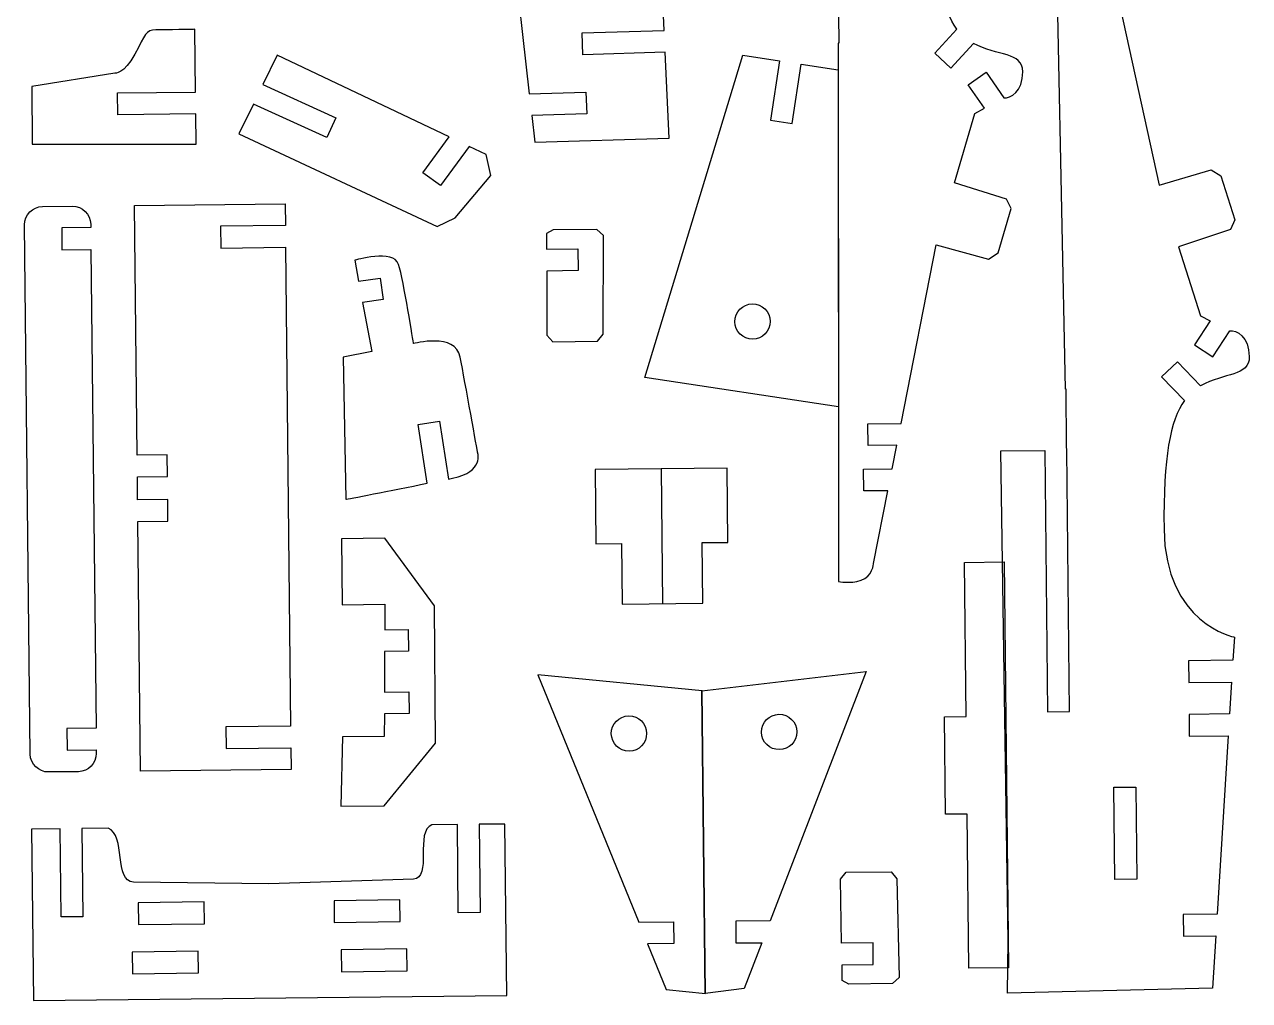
# Model space of a CAD drawing. Extents: x -8.2 to 5.6, y 4.6 to 13.1.
# Drawn here: x -8.24 to -1.6, y 4.63 to 9.92 of the extents above; entities that cross this region are included whole.
import ezdxf

# ---------------------------------------------------------------- set-up
doc = ezdxf.new("R2010")
doc.units = 0
doc.header["$MEASUREMENT"] = 0
doc.layers.add('CAPA_1', color=7, linetype='CONTINUOUS')

msp = doc.modelspace()

# ---------------------------------------------------------------- linework, layer by layer
at = {"layer": 'CAPA_1', "color": 1}
for points, knots in [([(-4.2049, 12.803), (-4.2049, 12.803), (-4.214, 13.0859), (-4.214, 13.0859), (-4.214, 13.0859), (-4.214, 13.0859), (-3.1028, 13.0838), (-3.1028, 13.0838), (-3.1028, 13.0838), (-3.1028, 13.0838), (-3.079, 12.7997), (-3.079, 12.7997), (-3.079, 12.7997), (-3.079, 12.7997), (-3.2534, 12.7978), (-3.2534, 12.7978), (-3.2534, 12.7978), (-3.2534, 12.7978), (-3.2522, 12.6797), (-3.2522, 12.6797), (-3.2522, 12.6797), (-3.2522, 12.6797), (-3.0691, 12.6817), (-3.0691, 12.6817), (-3.0691, 12.6817), (-3.0691, 12.6817), (-2.9884, 11.7164), (-2.9884, 11.7164), (-2.9884, 11.7164), (-2.9884, 11.7164), (-3.1995, 11.7142), (-3.1995, 11.7142), (-3.1995, 11.7142), (-3.1995, 11.7142), (-3.1983, 11.5961), (-3.1983, 11.5961), (-3.1983, 11.5961), (-3.1983, 11.5961), (-2.9785, 11.5984), (-2.9785, 11.5984), (-2.9785, 11.5984), (-2.9785, 11.5984), (-2.964, 11.4258), (-2.964, 11.4258), (-2.964, 11.4258), (-2.964, 11.4258), (-3.1964, 11.4234), (-3.1964, 11.4234), (-3.1964, 11.4234), (-3.1964, 11.4234), (-3.1952, 11.3053), (-3.1952, 11.3053), (-3.1952, 11.3053), (-3.1952, 11.3053), (-2.9542, 11.3078), (-2.9542, 11.3078), (-2.9542, 11.3078), (-2.9542, 11.3078), (-2.9437, 11.1826), (-2.9437, 11.1826), (-2.9437, 11.1826), (-2.9437, 11.1826), (-3.3179, 11.1022), (-3.3124, 10.5884), (-3.3124, 10.5884), (-3.3082, 10.1967), (-3.2658, 9.9991), (-3.187, 9.8941), (-3.187, 9.8941), (-3.187, 9.8941), (-3.3078, 9.763), (-3.3078, 9.763), (-3.3078, 9.763), (-3.3078, 9.763), (-3.221, 9.683), (-3.221, 9.683), (-3.221, 9.683), (-3.221, 9.683), (-3.0976, 9.8168), (-3.0976, 9.8168), (-3.0976, 9.8168), (-2.9665, 9.7455), (-2.8315, 9.7725), (-2.8303, 9.6629), (-2.8303, 9.6629), (-2.8292, 9.5553), (-2.8972, 9.5153), (-2.9331, 9.5221), (-2.9331, 9.5221), (-2.9331, 9.5221), (-3.0282, 9.6599), (-3.0282, 9.6599), (-3.0282, 9.6599), (-3.0282, 9.6599), (-3.1254, 9.5928), (-3.1254, 9.5928), (-3.1254, 9.5928), (-3.1254, 9.5928), (-3.0377, 9.4657), (-3.0377, 9.4657), (-3.0377, 9.4657), (-3.0377, 9.4657), (-3.0901, 9.4361), (-3.0901, 9.4361), (-3.0901, 9.4361), (-3.0901, 9.4361), (-3.2007, 9.06), (-3.2007, 9.06), (-3.2007, 9.06), (-3.2007, 9.06), (-2.9185, 8.9727), (-2.9185, 8.9727), (-2.9185, 8.9727), (-2.9185, 8.9727), (-2.8936, 8.9208), (-2.8936, 8.9208), (-2.8936, 8.9208), (-2.8936, 8.9208), (-2.9631, 8.6805), (-2.9631, 8.6805), (-2.9631, 8.6805), (-2.9631, 8.6805), (-3.0157, 8.647), (-3.0157, 8.647), (-3.0157, 8.647), (-3.0157, 8.647), (-3.2995, 8.7238), (-3.2995, 8.7238), (-3.2995, 8.7238), (-3.2995, 8.7238), (-3.4897, 7.7555), (-3.4897, 7.7555), (-3.4897, 7.7555), (-3.4897, 7.7555), (-3.6706, 7.7536), (-3.6706, 7.7536), (-3.6706, 7.7536), (-3.6706, 7.7536), (-3.6694, 7.6355), (-3.6694, 7.6355), (-3.6694, 7.6355), (-3.6694, 7.6355), (-3.5129, 7.6372), (-3.5129, 7.6372), (-3.5129, 7.6372), (-3.5129, 7.6372), (-3.5381, 7.5094), (-3.5381, 7.5094), (-3.5381, 7.5094), (-3.5381, 7.5094), (-3.6932, 7.5077), (-3.6932, 7.5077), (-3.6932, 7.5077), (-3.6932, 7.5077), (-3.692, 7.3896), (-3.692, 7.3896), (-3.692, 7.3896), (-3.692, 7.3896), (-3.5613, 7.391), (-3.5613, 7.391), (-3.5613, 7.391), (-3.5613, 7.391), (-3.6388, 6.9961), (-3.6388, 6.9961), (-3.6388, 6.9961), (-3.6388, 6.9961), (-3.645, 6.9249), (-3.7073, 6.9051), (-3.7073, 6.9051), (-3.7696, 6.8854), (-3.8288, 6.8986), (-3.8288, 6.8986), (-3.8288, 6.8986), (-3.8288, 6.8986), (-3.8309, 9.8183), (-3.8309, 9.8183), (-3.8309, 9.8183), (-3.8309, 9.8183), (-3.8279, 9.8184), (-3.8279, 9.8184), (-3.8279, 9.8184), (-3.8279, 9.8184), (-3.8312, 10.1297), (-3.8312, 10.1297), (-3.8312, 10.1297), (-3.8312, 10.1297), (-3.8312, 10.1496), (-3.8312, 10.1496), (-3.8312, 10.1496), (-3.8312, 10.1496), (-3.8314, 10.1496), (-3.8314, 10.1496), (-3.8314, 10.1496), (-3.8314, 10.1496), (-3.8464, 11.5671), (-3.8464, 11.5671), (-3.8464, 11.5671), (-3.8464, 11.5671), (-3.9645, 11.5658), (-3.9645, 11.5658), (-3.9645, 11.5658), (-3.9645, 11.5658), (-3.9495, 10.1484), (-3.9495, 10.1484), (-3.9495, 10.1484), (-3.9495, 10.1484), (-4.1888, 10.1458), (-4.1888, 10.1458), (-4.1888, 10.1458), (-4.1888, 10.1458), (-4.2049, 12.803), (-4.2049, 12.803)], [0, 0, 0, 0, 0.018868, 0.018868, 0.018868, 0.018868, 0.037736, 0.037736, 0.037736, 0.037736, 0.056604, 0.056604, 0.056604, 0.056604, 0.075472, 0.075472, 0.075472, 0.075472, 0.09434, 0.09434, 0.09434, 0.09434, 0.113208, 0.113208, 0.113208, 0.113208, 0.132075, 0.132075, 0.132075, 0.132075, 0.150943, 0.150943, 0.150943, 0.150943, 0.169811, 0.169811, 0.169811, 0.169811, 0.188679, 0.188679, 0.188679, 0.188679, 0.207547, 0.207547, 0.207547, 0.207547, 0.226415, 0.226415, 0.226415, 0.226415, 0.245283, 0.245283, 0.245283, 0.245283, 0.264151, 0.264151, 0.264151, 0.264151, 0.283019, 0.283019, 0.283019, 0.283019, 0.301887, 0.301887, 0.301887, 0.301887, 0.320755, 0.320755, 0.320755, 0.320755, 0.339623, 0.339623, 0.339623, 0.339623, 0.358491, 0.358491, 0.358491, 0.358491, 0.377358, 0.377358, 0.377358, 0.377358, 0.396226, 0.396226, 0.396226, 0.396226, 0.415094, 0.415094, 0.415094, 0.415094, 0.433962, 0.433962, 0.433962, 0.433962, 0.45283, 0.45283, 0.45283, 0.45283, 0.471698, 0.471698, 0.471698, 0.471698, 0.490566, 0.490566, 0.490566, 0.490566, 0.509434, 0.509434, 0.509434, 0.509434, 0.528302, 0.528302, 0.528302, 0.528302, 0.54717, 0.54717, 0.54717, 0.54717, 0.566038, 0.566038, 0.566038, 0.566038, 0.584906, 0.584906, 0.584906, 0.584906, 0.603774, 0.603774, 0.603774, 0.603774, 0.622642, 0.622642, 0.622642, 0.622642, 0.641509, 0.641509, 0.641509, 0.641509, 0.660377, 0.660377, 0.660377, 0.660377, 0.679245, 0.679245, 0.679245, 0.679245, 0.698113, 0.698113, 0.698113, 0.698113, 0.716981, 0.716981, 0.716981, 0.716981, 0.735849, 0.735849, 0.735849, 0.735849, 0.754717, 0.754717, 0.754717, 0.754717, 0.773585, 0.773585, 0.773585, 0.773585, 0.792453, 0.792453, 0.792453, 0.792453, 0.811321, 0.811321, 0.811321, 0.811321, 0.830189, 0.830189, 0.830189, 0.830189, 0.849057, 0.849057, 0.849057, 0.849057, 0.867925, 0.867925, 0.867925, 0.867925, 0.886792, 0.886792, 0.886792, 0.886792, 0.90566, 0.90566, 0.90566, 0.90566, 0.924528, 0.924528, 0.924528, 0.924528, 0.943396, 0.943396, 0.943396, 0.943396, 0.962264, 0.962264, 0.962264, 0.962264, 0.981132, 0.981132, 0.981132, 0.981132, 1, 1, 1, 1]), ([(-5.6911, 11.1864), (-5.6911, 11.1864), (-4.8352, 11.2226), (-4.8352, 11.2226), (-4.8352, 11.2226), (-4.8352, 11.2226), (-4.8289, 11.0848), (-4.8289, 11.0848), (-4.8289, 11.0848), (-4.8289, 11.0848), (-5.2656, 11.0709), (-5.2656, 11.0709), (-5.2656, 11.0709), (-5.2656, 11.0709), (-5.2619, 10.9529), (-5.2619, 10.9529), (-5.2619, 10.9529), (-5.2619, 10.9529), (-4.8236, 10.9668), (-4.8236, 10.9668), (-4.8236, 10.9668), (-4.8236, 10.9668), (-4.7746, 9.8874), (-4.7746, 9.8874), (-4.7746, 9.8874), (-4.7746, 9.8874), (-5.2193, 9.8733), (-5.2193, 9.8733), (-5.2193, 9.8733), (-5.2193, 9.8733), (-5.2155, 9.7552), (-5.2155, 9.7552), (-5.2155, 9.7552), (-5.2155, 9.7552), (-4.7693, 9.7694), (-4.7693, 9.7694), (-4.7693, 9.7694), (-4.7693, 9.7694), (-4.7481, 9.3026), (-4.7481, 9.3026), (-4.7481, 9.3026), (-4.7481, 9.3026), (-5.4771, 9.2802), (-5.4771, 9.2802), (-5.4771, 9.2802), (-5.4771, 9.2802), (-5.4934, 9.425), (-5.4934, 9.425), (-5.4934, 9.425), (-5.4934, 9.425), (-5.1953, 9.4345), (-5.1953, 9.4345), (-5.1953, 9.4345), (-5.1953, 9.4345), (-5.1991, 9.5525), (-5.1991, 9.5525), (-5.1991, 9.5525), (-5.1991, 9.5525), (-5.5066, 9.5428), (-5.5066, 9.5428), (-5.5066, 9.5428), (-5.5066, 9.5428), (-5.6911, 11.1864), (-5.6911, 11.1864)], [0, 0, 0, 0, 0.0625, 0.0625, 0.0625, 0.0625, 0.125, 0.125, 0.125, 0.125, 0.1875, 0.1875, 0.1875, 0.1875, 0.25, 0.25, 0.25, 0.25, 0.3125, 0.3125, 0.3125, 0.3125, 0.375, 0.375, 0.375, 0.375, 0.4375, 0.4375, 0.4375, 0.4375, 0.5, 0.5, 0.5, 0.5, 0.5625, 0.5625, 0.5625, 0.5625, 0.625, 0.625, 0.625, 0.625, 0.6875, 0.6875, 0.6875, 0.6875, 0.75, 0.75, 0.75, 0.75, 0.8125, 0.8125, 0.8125, 0.8125, 0.875, 0.875, 0.875, 0.875, 0.9375, 0.9375, 0.9375, 0.9375, 1, 1, 1, 1]), ([(-2.9091, 4.9501), (-2.9091, 4.9501), (-2.9121, 4.667), (-2.9121, 4.667), (-2.9121, 4.667), (-2.9121, 4.667), (-1.8012, 4.6927), (-1.8012, 4.6927), (-1.8012, 4.6927), (-1.8012, 4.6927), (-1.7835, 4.9773), (-1.7835, 4.9773), (-1.7835, 4.9773), (-1.7835, 4.9773), (-1.9579, 4.9754), (-1.9579, 4.9754), (-1.9579, 4.9754), (-1.9579, 4.9754), (-1.9592, 5.0935), (-1.9592, 5.0935), (-1.9592, 5.0935), (-1.9592, 5.0935), (-1.7761, 5.0954), (-1.7761, 5.0954), (-1.7761, 5.0954), (-1.7761, 5.0954), (-1.7159, 6.0622), (-1.7159, 6.0622), (-1.7159, 6.0622), (-1.7159, 6.0622), (-1.927, 6.0599), (-1.927, 6.0599), (-1.927, 6.0599), (-1.927, 6.0599), (-1.9283, 6.178), (-1.9283, 6.178), (-1.9283, 6.178), (-1.9283, 6.178), (-1.7085, 6.1804), (-1.7085, 6.1804), (-1.7085, 6.1804), (-1.7085, 6.1804), (-1.6977, 6.3533), (-1.6977, 6.3533), (-1.6977, 6.3533), (-1.6977, 6.3533), (-1.9301, 6.3508), (-1.9301, 6.3508), (-1.9301, 6.3508), (-1.9301, 6.3508), (-1.9314, 6.4689), (-1.9314, 6.4689), (-1.9314, 6.4689), (-1.9314, 6.4689), (-1.6903, 6.4714), (-1.6903, 6.4714), (-1.6903, 6.4714), (-1.6903, 6.4714), (-1.6825, 6.5969), (-1.6825, 6.5969), (-1.6825, 6.5969), (-1.6825, 6.5969), (-2.0583, 6.6693), (-2.0638, 7.1831), (-2.0638, 7.1831), (-2.0679, 7.5748), (-2.0297, 7.7733), (-1.9532, 7.8799), (-1.9532, 7.8799), (-1.9532, 7.8799), (-2.0767, 8.0084), (-2.0767, 8.0084), (-2.0767, 8.0084), (-2.0767, 8.0084), (-1.9916, 8.0903), (-1.9916, 8.0903), (-1.9916, 8.0903), (-1.9916, 8.0903), (-1.8654, 7.959), (-1.8654, 7.959), (-1.8654, 7.959), (-1.7358, 8.0332), (-1.6003, 8.009), (-1.6015, 8.1186), (-1.6015, 8.1186), (-1.6026, 8.2263), (-1.6714, 8.2647), (-1.7072, 8.2573), (-1.7072, 8.2573), (-1.7072, 8.2573), (-1.7994, 8.1175), (-1.7994, 8.1175), (-1.7994, 8.1175), (-1.7994, 8.1175), (-1.898, 8.1825), (-1.898, 8.1825), (-1.898, 8.1825), (-1.898, 8.1825), (-1.813, 8.3114), (-1.813, 8.3114), (-1.813, 8.3114), (-1.813, 8.3114), (-1.866, 8.3398), (-1.866, 8.3398), (-1.866, 8.3398), (-1.866, 8.3398), (-1.9845, 8.7136), (-1.9845, 8.7136), (-1.9845, 8.7136), (-1.9845, 8.7136), (-1.7042, 8.8068), (-1.7042, 8.8068), (-1.7042, 8.8068), (-1.7042, 8.8068), (-1.6805, 8.8592), (-1.6805, 8.8592), (-1.6805, 8.8592), (-1.6805, 8.8592), (-1.7551, 9.098), (-1.7551, 9.098), (-1.7551, 9.098), (-1.7551, 9.098), (-1.8084, 9.1304), (-1.8084, 9.1304), (-1.8084, 9.1304), (-1.8084, 9.1304), (-2.0905, 9.0475), (-2.0905, 9.0475), (-2.0905, 9.0475), (-2.0905, 9.0475), (-2.3012, 10.0116), (-2.3012, 10.0116), (-2.3012, 10.0116), (-2.3012, 10.0116), (-2.4821, 10.0096), (-2.4821, 10.0096), (-2.4821, 10.0096), (-2.4821, 10.0096), (-2.4834, 10.1277), (-2.4834, 10.1277), (-2.4834, 10.1277), (-2.4834, 10.1277), (-2.3269, 10.1294), (-2.3269, 10.1294), (-2.3269, 10.1294), (-2.3269, 10.1294), (-2.3547, 10.2567), (-2.3547, 10.2567), (-2.3547, 10.2567), (-2.3547, 10.2567), (-2.5099, 10.255), (-2.5099, 10.255), (-2.5099, 10.255), (-2.5099, 10.255), (-2.5111, 10.3731), (-2.5111, 10.3731), (-2.5111, 10.3731), (-2.5111, 10.3731), (-2.3805, 10.3745), (-2.3805, 10.3745), (-2.3805, 10.3745), (-2.3805, 10.3745), (-2.4664, 10.7676), (-2.4664, 10.7676), (-2.4664, 10.7676), (-2.4664, 10.7676), (-2.4741, 10.8387), (-2.5368, 10.8572), (-2.5368, 10.8572), (-2.5995, 10.8756), (-2.6584, 10.8611), (-2.6584, 10.8611), (-2.6584, 10.8611), (-2.6584, 10.8611), (-2.5985, 7.942), (-2.5985, 7.942), (-2.5985, 7.942), (-2.5985, 7.942), (-2.5955, 7.942), (-2.5955, 7.942), (-2.5955, 7.942), (-2.5955, 7.942), (-2.5922, 7.6307), (-2.5922, 7.6307), (-2.5922, 7.6307), (-2.5922, 7.6307), (-2.5918, 7.6107), (-2.5918, 7.6107), (-2.5918, 7.6107), (-2.5918, 7.6107), (-2.5919, 7.6107), (-2.5919, 7.6107), (-2.5919, 7.6107), (-2.5919, 7.6107), (-2.5769, 6.1933), (-2.5769, 6.1933), (-2.5769, 6.1933), (-2.5769, 6.1933), (-2.695, 6.1921), (-2.695, 6.1921), (-2.695, 6.1921), (-2.695, 6.1921), (-2.7101, 7.6095), (-2.7101, 7.6095), (-2.7101, 7.6095), (-2.7101, 7.6095), (-2.9494, 7.607), (-2.9494, 7.607), (-2.9494, 7.607), (-2.9494, 7.607), (-2.9091, 4.9501), (-2.9091, 4.9501)], [0, 0, 0, 0, 0.018868, 0.018868, 0.018868, 0.018868, 0.037736, 0.037736, 0.037736, 0.037736, 0.056604, 0.056604, 0.056604, 0.056604, 0.075472, 0.075472, 0.075472, 0.075472, 0.09434, 0.09434, 0.09434, 0.09434, 0.113208, 0.113208, 0.113208, 0.113208, 0.132075, 0.132075, 0.132075, 0.132075, 0.150943, 0.150943, 0.150943, 0.150943, 0.169811, 0.169811, 0.169811, 0.169811, 0.188679, 0.188679, 0.188679, 0.188679, 0.207547, 0.207547, 0.207547, 0.207547, 0.226415, 0.226415, 0.226415, 0.226415, 0.245283, 0.245283, 0.245283, 0.245283, 0.264151, 0.264151, 0.264151, 0.264151, 0.283019, 0.283019, 0.283019, 0.283019, 0.301887, 0.301887, 0.301887, 0.301887, 0.320755, 0.320755, 0.320755, 0.320755, 0.339623, 0.339623, 0.339623, 0.339623, 0.358491, 0.358491, 0.358491, 0.358491, 0.377358, 0.377358, 0.377358, 0.377358, 0.396226, 0.396226, 0.396226, 0.396226, 0.415094, 0.415094, 0.415094, 0.415094, 0.433962, 0.433962, 0.433962, 0.433962, 0.45283, 0.45283, 0.45283, 0.45283, 0.471698, 0.471698, 0.471698, 0.471698, 0.490566, 0.490566, 0.490566, 0.490566, 0.509434, 0.509434, 0.509434, 0.509434, 0.528302, 0.528302, 0.528302, 0.528302, 0.54717, 0.54717, 0.54717, 0.54717, 0.566038, 0.566038, 0.566038, 0.566038, 0.584906, 0.584906, 0.584906, 0.584906, 0.603774, 0.603774, 0.603774, 0.603774, 0.622642, 0.622642, 0.622642, 0.622642, 0.641509, 0.641509, 0.641509, 0.641509, 0.660377, 0.660377, 0.660377, 0.660377, 0.679245, 0.679245, 0.679245, 0.679245, 0.698113, 0.698113, 0.698113, 0.698113, 0.716981, 0.716981, 0.716981, 0.716981, 0.735849, 0.735849, 0.735849, 0.735849, 0.754717, 0.754717, 0.754717, 0.754717, 0.773585, 0.773585, 0.773585, 0.773585, 0.792453, 0.792453, 0.792453, 0.792453, 0.811321, 0.811321, 0.811321, 0.811321, 0.830189, 0.830189, 0.830189, 0.830189, 0.849057, 0.849057, 0.849057, 0.849057, 0.867925, 0.867925, 0.867925, 0.867925, 0.886792, 0.886792, 0.886792, 0.886792, 0.90566, 0.90566, 0.90566, 0.90566, 0.924528, 0.924528, 0.924528, 0.924528, 0.943396, 0.943396, 0.943396, 0.943396, 0.962264, 0.962264, 0.962264, 0.962264, 0.981132, 0.981132, 0.981132, 0.981132, 1, 1, 1, 1]), ([(-7.3201, 9.893), (-7.3201, 9.893), (-7.3165, 9.5523), (-7.3165, 9.5523), (-7.3165, 9.5523), (-7.3165, 9.5523), (-7.7399, 9.5478), (-7.7399, 9.5478), (-7.7399, 9.5478), (-7.7399, 9.5478), (-7.7387, 9.4297), (-7.7387, 9.4297), (-7.7387, 9.4297), (-7.7387, 9.4297), (-7.3153, 9.4342), (-7.3153, 9.4342), (-7.3153, 9.4342), (-7.3153, 9.4342), (-7.3135, 9.2701), (-7.3135, 9.2701), (-7.3135, 9.2701), (-7.3135, 9.2701), (-8.2032, 9.2711), (-8.2032, 9.2711), (-8.2032, 9.2711), (-8.2032, 9.2711), (-8.2044, 9.5836), (-8.2044, 9.5836), (-8.2044, 9.5836), (-8.2044, 9.5836), (-7.7551, 9.655), (-7.7551, 9.655), (-7.7551, 9.655), (-7.7551, 9.655), (-7.703, 9.6493), (-7.6458, 9.7583), (-7.6458, 9.7583), (-7.5886, 9.8672), (-7.5857, 9.8891), (-7.5326, 9.8897), (-7.5326, 9.8897), (-7.4795, 9.8903), (-7.3201, 9.893), (-7.3201, 9.893)], [0, 0, 0, 0, 0.090909, 0.090909, 0.090909, 0.090909, 0.181818, 0.181818, 0.181818, 0.181818, 0.272727, 0.272727, 0.272727, 0.272727, 0.363636, 0.363636, 0.363636, 0.363636, 0.454545, 0.454545, 0.454545, 0.454545, 0.545455, 0.545455, 0.545455, 0.545455, 0.636364, 0.636364, 0.636364, 0.636364, 0.727273, 0.727273, 0.727273, 0.727273, 0.818182, 0.818182, 0.818182, 0.818182, 0.909091, 0.909091, 0.909091, 0.909091, 1, 1, 1, 1]), ([(-7.0817, 9.3257), (-7.0817, 9.3257), (-7.0029, 9.4876), (-7.0029, 9.4876), (-7.0029, 9.4876), (-7.0029, 9.4876), (-6.6044, 9.3058), (-6.6044, 9.3058), (-6.6044, 9.3058), (-6.6044, 9.3058), (-6.5554, 9.4133), (-6.5554, 9.4133), (-6.5554, 9.4133), (-6.5554, 9.4133), (-6.9512, 9.5939), (-6.9512, 9.5939), (-6.9512, 9.5939), (-6.9512, 9.5939), (-6.8737, 9.753), (-6.8737, 9.753), (-6.8737, 9.753), (-6.8737, 9.753), (-5.9406, 9.3098), (-5.9406, 9.3098), (-5.9406, 9.3098), (-5.9406, 9.3098), (-6.0836, 9.1155), (-6.0836, 9.1155), (-6.0836, 9.1155), (-6.0836, 9.1155), (-5.9884, 9.0455), (-5.9884, 9.0455), (-5.9884, 9.0455), (-5.9884, 9.0455), (-5.832, 9.2582), (-5.832, 9.2582), (-5.832, 9.2582), (-5.832, 9.2582), (-5.7409, 9.215), (-5.7409, 9.215), (-5.7409, 9.215), (-5.7409, 9.215), (-5.7147, 9.1007), (-5.7147, 9.1007), (-5.7147, 9.1007), (-5.7147, 9.1007), (-5.9081, 8.8715), (-5.9081, 8.8715), (-5.9081, 8.8715), (-5.9081, 8.8715), (-6.0055, 8.8246), (-6.0055, 8.8246), (-6.0055, 8.8246), (-6.0055, 8.8246), (-7.0817, 9.3257), (-7.0817, 9.3257)], [0, 0, 0, 0, 0.071429, 0.071429, 0.071429, 0.071429, 0.142857, 0.142857, 0.142857, 0.142857, 0.214286, 0.214286, 0.214286, 0.214286, 0.285714, 0.285714, 0.285714, 0.285714, 0.357143, 0.357143, 0.357143, 0.357143, 0.428571, 0.428571, 0.428571, 0.428571, 0.5, 0.5, 0.5, 0.5, 0.571429, 0.571429, 0.571429, 0.571429, 0.642857, 0.642857, 0.642857, 0.642857, 0.714286, 0.714286, 0.714286, 0.714286, 0.785714, 0.785714, 0.785714, 0.785714, 0.857143, 0.857143, 0.857143, 0.857143, 0.928571, 0.928571, 0.928571, 0.928571, 1, 1, 1, 1]), ([(-3.8308, 9.6737), (-3.8308, 9.6737), (-4.0325, 9.7049), (-4.0325, 9.7049), (-4.0325, 9.7049), (-4.0325, 9.7049), (-4.0808, 9.3825), (-4.0808, 9.3825), (-4.0808, 9.3825), (-4.0808, 9.3825), (-4.1976, 9.4), (-4.1976, 9.4), (-4.1976, 9.4), (-4.1976, 9.4), (-4.1492, 9.723), (-4.1492, 9.723), (-4.1492, 9.723), (-4.1492, 9.723), (-4.3475, 9.7537), (-4.3475, 9.7537), (-4.3475, 9.7537), (-4.3475, 9.7537), (-4.8801, 8.0052), (-4.8801, 8.0052), (-4.8801, 8.0052), (-4.8801, 8.0052), (-3.8295, 7.8455), (-3.8295, 7.8455), (-3.8295, 7.8455), (-3.8295, 7.8455), (-3.8308, 9.6737), (-3.8308, 9.6737)], [0, 0, 0, 0, 0.125, 0.125, 0.125, 0.125, 0.25, 0.25, 0.25, 0.25, 0.375, 0.375, 0.375, 0.375, 0.5, 0.5, 0.5, 0.5, 0.625, 0.625, 0.625, 0.625, 0.75, 0.75, 0.75, 0.75, 0.875, 0.875, 0.875, 0.875, 1, 1, 1, 1]), ([(-7.985, 8.9338), (-7.985, 8.9338), (-8.1464, 8.9321), (-8.1464, 8.9321), (-8.1464, 8.9321), (-8.2006, 8.9315), (-8.2444, 8.8868), (-8.2438, 8.8326), (-8.2438, 8.8326), (-8.2438, 8.8326), (-8.2134, 5.963), (-8.2134, 5.963), (-8.2134, 5.963), (-8.2128, 5.9088), (-8.168, 5.865), (-8.1139, 5.8656), (-8.1139, 5.8656), (-8.1139, 5.8656), (-7.9524, 5.8673), (-7.9524, 5.8673), (-7.9524, 5.8673), (-7.8983, 5.8679), (-7.8545, 5.9126), (-7.855, 5.9668), (-7.855, 5.9668), (-7.855, 5.9668), (-7.8552, 5.9855), (-7.8552, 5.9855), (-7.8552, 5.9855), (-7.8552, 5.9855), (-8.0127, 5.9838), (-8.0127, 5.9838), (-8.0127, 5.9838), (-8.0127, 5.9838), (-8.0139, 6.1019), (-8.0139, 6.1019), (-8.0139, 6.1019), (-8.0139, 6.1019), (-7.8565, 6.1036), (-7.8565, 6.1036), (-7.8565, 6.1036), (-7.8565, 6.1036), (-7.884, 8.6996), (-7.884, 8.6996), (-7.884, 8.6996), (-7.884, 8.6996), (-8.0415, 8.6979), (-8.0415, 8.6979), (-8.0415, 8.6979), (-8.0415, 8.6979), (-8.0428, 8.816), (-8.0428, 8.816), (-8.0428, 8.816), (-8.0428, 8.816), (-7.8853, 8.8177), (-7.8853, 8.8177), (-7.8853, 8.8177), (-7.8853, 8.8177), (-7.8855, 8.8364), (-7.8855, 8.8364), (-7.8855, 8.8364), (-7.8861, 8.8906), (-7.9308, 8.9344), (-7.985, 8.9338)], [0, 0, 0, 0, 0.0625, 0.0625, 0.0625, 0.0625, 0.125, 0.125, 0.125, 0.125, 0.1875, 0.1875, 0.1875, 0.1875, 0.25, 0.25, 0.25, 0.25, 0.3125, 0.3125, 0.3125, 0.3125, 0.375, 0.375, 0.375, 0.375, 0.4375, 0.4375, 0.4375, 0.4375, 0.5, 0.5, 0.5, 0.5, 0.5625, 0.5625, 0.5625, 0.5625, 0.625, 0.625, 0.625, 0.625, 0.6875, 0.6875, 0.6875, 0.6875, 0.75, 0.75, 0.75, 0.75, 0.8125, 0.8125, 0.8125, 0.8125, 0.875, 0.875, 0.875, 0.875, 0.9375, 0.9375, 0.9375, 0.9375, 1, 1, 1, 1]), ([(-6.8309, 8.946), (-6.8309, 8.946), (-7.6475, 8.9374), (-7.6475, 8.9374), (-7.6475, 8.9374), (-7.6475, 8.9374), (-7.6331, 7.584), (-7.6331, 7.584), (-7.6331, 7.584), (-7.6331, 7.584), (-7.4701, 7.5857), (-7.4701, 7.5857), (-7.4701, 7.5857), (-7.4701, 7.5857), (-7.4689, 7.4676), (-7.4689, 7.4676), (-7.4689, 7.4676), (-7.4689, 7.4676), (-7.6319, 7.4659), (-7.6319, 7.4659), (-7.6319, 7.4659), (-7.6319, 7.4659), (-7.6306, 7.3424), (-7.6306, 7.3424), (-7.6306, 7.3424), (-7.6306, 7.3424), (-7.4676, 7.3441), (-7.4676, 7.3441), (-7.4676, 7.3441), (-7.4676, 7.3441), (-7.4663, 7.226), (-7.4663, 7.226), (-7.4663, 7.226), (-7.4663, 7.226), (-7.6293, 7.2243), (-7.6293, 7.2243), (-7.6293, 7.2243), (-7.6293, 7.2243), (-7.6149, 5.8709), (-7.6149, 5.8709), (-7.6149, 5.8709), (-7.6149, 5.8709), (-6.7983, 5.8796), (-6.7983, 5.8796), (-6.7983, 5.8796), (-6.7983, 5.8796), (-6.7996, 5.9967), (-6.7996, 5.9967), (-6.7996, 5.9967), (-6.7996, 5.9967), (-7.1506, 5.993), (-7.1506, 5.993), (-7.1506, 5.993), (-7.1506, 5.993), (-7.1518, 6.1111), (-7.1518, 6.1111), (-7.1518, 6.1111), (-7.1518, 6.1111), (-6.8008, 6.1148), (-6.8008, 6.1148), (-6.8008, 6.1148), (-6.8008, 6.1148), (-6.8284, 8.7108), (-6.8284, 8.7108), (-6.8284, 8.7108), (-6.8284, 8.7108), (-7.1794, 8.7071), (-7.1794, 8.7071), (-7.1794, 8.7071), (-7.1794, 8.7071), (-7.1807, 8.8252), (-7.1807, 8.8252), (-7.1807, 8.8252), (-7.1807, 8.8252), (-6.8296, 8.8289), (-6.8296, 8.8289), (-6.8296, 8.8289), (-6.8296, 8.8289), (-6.8309, 8.946), (-6.8309, 8.946)], [0, 0, 0, 0, 0.05, 0.05, 0.05, 0.05, 0.1, 0.1, 0.1, 0.1, 0.15, 0.15, 0.15, 0.15, 0.2, 0.2, 0.2, 0.2, 0.25, 0.25, 0.25, 0.25, 0.3, 0.3, 0.3, 0.3, 0.35, 0.35, 0.35, 0.35, 0.4, 0.4, 0.4, 0.4, 0.45, 0.45, 0.45, 0.45, 0.5, 0.5, 0.5, 0.5, 0.55, 0.55, 0.55, 0.55, 0.6, 0.6, 0.6, 0.6, 0.65, 0.65, 0.65, 0.65, 0.7, 0.7, 0.7, 0.7, 0.75, 0.75, 0.75, 0.75, 0.8, 0.8, 0.8, 0.8, 0.85, 0.85, 0.85, 0.85, 0.9, 0.9, 0.9, 0.9, 0.95, 0.95, 0.95, 0.95, 1, 1, 1, 1]), ([(-5.4112, 8.235), (-5.4112, 8.235), (-5.4122, 8.5823), (-5.4122, 8.5823), (-5.4122, 8.5823), (-5.4122, 8.5823), (-5.242, 8.5845), (-5.242, 8.5845), (-5.242, 8.5845), (-5.242, 8.5845), (-5.2435, 8.7026), (-5.2435, 8.7026), (-5.2435, 8.7026), (-5.2435, 8.7026), (-5.4126, 8.7004), (-5.4126, 8.7004), (-5.4126, 8.7004), (-5.4126, 8.7004), (-5.4129, 8.7851), (-5.4129, 8.7851), (-5.4129, 8.7851), (-5.4129, 8.7851), (-5.3777, 8.8063), (-5.3777, 8.8063), (-5.3777, 8.8063), (-5.3777, 8.8063), (-5.1402, 8.8067), (-5.1402, 8.8067), (-5.1402, 8.8067), (-5.1402, 8.8067), (-5.1044, 8.7758), (-5.1044, 8.7758), (-5.1044, 8.7758), (-5.1044, 8.7758), (-5.105, 8.2404), (-5.105, 8.2404), (-5.105, 8.2404), (-5.105, 8.2404), (-5.1358, 8.2025), (-5.1358, 8.2025), (-5.1358, 8.2025), (-5.1358, 8.2025), (-5.3795, 8.1979), (-5.3795, 8.1979), (-5.3795, 8.1979), (-5.3795, 8.1979), (-5.4112, 8.235), (-5.4112, 8.235)], [0, 0, 0, 0, 0.083333, 0.083333, 0.083333, 0.083333, 0.166667, 0.166667, 0.166667, 0.166667, 0.25, 0.25, 0.25, 0.25, 0.333333, 0.333333, 0.333333, 0.333333, 0.416667, 0.416667, 0.416667, 0.416667, 0.5, 0.5, 0.5, 0.5, 0.583333, 0.583333, 0.583333, 0.583333, 0.666667, 0.666667, 0.666667, 0.666667, 0.75, 0.75, 0.75, 0.75, 0.833333, 0.833333, 0.833333, 0.833333, 0.916667, 0.916667, 0.916667, 0.916667, 1, 1, 1, 1]), ([(-6.3613, 8.1458), (-6.3613, 8.1458), (-6.4105, 8.4112), (-6.4105, 8.4112), (-6.4105, 8.4112), (-6.4105, 8.4112), (-6.2988, 8.4275), (-6.2988, 8.4275), (-6.2988, 8.4275), (-6.2988, 8.4275), (-6.3158, 8.5444), (-6.3158, 8.5444), (-6.3158, 8.5444), (-6.3158, 8.5444), (-6.4321, 8.5274), (-6.4321, 8.5274), (-6.4321, 8.5274), (-6.4321, 8.5274), (-6.4531, 8.6407), (-6.4531, 8.6407), (-6.4531, 8.6407), (-6.4531, 8.6407), (-6.2422, 8.7044), (-6.2153, 8.6182), (-6.2153, 8.6182), (-6.1883, 8.532), (-6.1347, 8.1888), (-6.1347, 8.1888), (-6.1347, 8.1888), (-6.1347, 8.1888), (-5.9062, 8.2506), (-5.8808, 8.1155), (-5.8808, 8.1155), (-5.8554, 7.9803), (-5.7867, 7.5977), (-5.7867, 7.5977), (-5.7867, 7.5977), (-5.7867, 7.5977), (-5.7502, 7.4939), (-5.9228, 7.4587), (-5.9228, 7.4587), (-5.9228, 7.4587), (-5.9448, 7.4543), (-5.9448, 7.4543), (-5.9448, 7.4543), (-5.9448, 7.4543), (-5.9927, 7.7685), (-5.9927, 7.7685), (-5.9927, 7.7685), (-5.9927, 7.7685), (-6.1095, 7.7506), (-6.1095, 7.7506), (-6.1095, 7.7506), (-6.1095, 7.7506), (-6.0607, 7.431), (-6.0607, 7.431), (-6.0607, 7.431), (-6.2515, 7.393), (-6.5007, 7.3443), (-6.5007, 7.3443), (-6.5007, 7.3443), (-6.5007, 7.3443), (-6.5152, 8.115), (-6.5152, 8.115), (-6.5152, 8.115), (-6.5152, 8.115), (-6.3613, 8.1458), (-6.3613, 8.1458)], [0, 0, 0, 0, 0.058824, 0.058824, 0.058824, 0.058824, 0.117647, 0.117647, 0.117647, 0.117647, 0.176471, 0.176471, 0.176471, 0.176471, 0.235294, 0.235294, 0.235294, 0.235294, 0.294118, 0.294118, 0.294118, 0.294118, 0.352941, 0.352941, 0.352941, 0.352941, 0.411765, 0.411765, 0.411765, 0.411765, 0.470588, 0.470588, 0.470588, 0.470588, 0.529412, 0.529412, 0.529412, 0.529412, 0.588235, 0.588235, 0.588235, 0.588235, 0.647059, 0.647059, 0.647059, 0.647059, 0.705882, 0.705882, 0.705882, 0.705882, 0.764706, 0.764706, 0.764706, 0.764706, 0.823529, 0.823529, 0.823529, 0.823529, 0.882353, 0.882353, 0.882353, 0.882353, 0.941176, 0.941176, 0.941176, 0.941176, 1, 1, 1, 1]), ([(-4.2947, 8.2125), (-4.2418, 8.2131), (-4.1994, 8.2564), (-4.1999, 8.3093), (-4.1999, 8.3093), (-4.2005, 8.3622), (-4.2438, 8.4047), (-4.2968, 8.4041), (-4.2968, 8.4041), (-4.3497, 8.4036), (-4.3921, 8.3602), (-4.3916, 8.3073), (-4.3916, 8.3073), (-4.391, 8.2544), (-4.3476, 8.2119), (-4.2947, 8.2125)], [0, 0, 0, 0, 0.25, 0.25, 0.25, 0.25, 0.5, 0.5, 0.5, 0.5, 0.75, 0.75, 0.75, 0.75, 1, 1, 1, 1]), ([(-5.1498, 7.5055), (-5.1498, 7.5055), (-4.4331, 7.5131), (-4.4331, 7.5131), (-4.4331, 7.5131), (-4.4331, 7.5131), (-4.4289, 7.111), (-4.4289, 7.111), (-4.4289, 7.111), (-4.4289, 7.111), (-4.5685, 7.1095), (-4.5685, 7.1095), (-4.5685, 7.1095), (-4.5685, 7.1095), (-4.565, 6.7804), (-4.565, 6.7804), (-4.565, 6.7804), (-4.565, 6.7804), (-5.0024, 6.7757), (-5.0024, 6.7757), (-5.0024, 6.7757), (-5.0024, 6.7757), (-5.0059, 7.1049), (-5.0059, 7.1049), (-5.0059, 7.1049), (-5.0059, 7.1049), (-5.1455, 7.1034), (-5.1455, 7.1034), (-5.1455, 7.1034), (-5.1455, 7.1034), (-5.1498, 7.5055), (-5.1498, 7.5055)], [0, 0, 0, 0, 0.125, 0.125, 0.125, 0.125, 0.25, 0.25, 0.25, 0.25, 0.375, 0.375, 0.375, 0.375, 0.5, 0.5, 0.5, 0.5, 0.625, 0.625, 0.625, 0.625, 0.75, 0.75, 0.75, 0.75, 0.875, 0.875, 0.875, 0.875, 1, 1, 1, 1]), ([(-6.525, 7.1304), (-6.525, 7.1304), (-6.2896, 7.1329), (-6.2896, 7.1329), (-6.2896, 7.1329), (-6.2896, 7.1329), (-6.0212, 6.767), (-6.0212, 6.767), (-6.0212, 6.767), (-6.0212, 6.767), (-6.0153, 6.0212), (-6.0153, 6.0212), (-6.0153, 6.0212), (-6.0153, 6.0212), (-6.293, 5.6828), (-6.293, 5.6828), (-6.293, 5.6828), (-6.293, 5.6828), (-6.5284, 5.6803), (-6.5284, 5.6803), (-6.5284, 5.6803), (-6.5284, 5.6803), (-6.5199, 6.0554), (-6.5199, 6.0554), (-6.5199, 6.0554), (-6.5199, 6.0554), (-6.2928, 6.0578), (-6.2928, 6.0578), (-6.2928, 6.0578), (-6.2928, 6.0578), (-6.2923, 6.1812), (-6.2923, 6.1812), (-6.2923, 6.1812), (-6.2923, 6.1812), (-6.1584, 6.1829), (-6.1584, 6.1829), (-6.1584, 6.1829), (-6.1584, 6.1829), (-6.1599, 6.301), (-6.1599, 6.301), (-6.1599, 6.301), (-6.1599, 6.301), (-6.2919, 6.2993), (-6.2919, 6.2993), (-6.2919, 6.2993), (-6.2919, 6.2993), (-6.291, 6.5187), (-6.291, 6.5187), (-6.291, 6.5187), (-6.291, 6.5187), (-6.162, 6.5204), (-6.162, 6.5204), (-6.162, 6.5204), (-6.162, 6.5204), (-6.1635, 6.6385), (-6.1635, 6.6385), (-6.1635, 6.6385), (-6.1635, 6.6385), (-6.2906, 6.6368), (-6.2906, 6.6368), (-6.2906, 6.6368), (-6.2906, 6.6368), (-6.29, 6.7766), (-6.29, 6.7766), (-6.29, 6.7766), (-6.29, 6.7766), (-6.5212, 6.7721), (-6.5212, 6.7721), (-6.5212, 6.7721), (-6.5212, 6.7721), (-6.525, 7.1304), (-6.525, 7.1304)], [0, 0, 0, 0, 0.055556, 0.055556, 0.055556, 0.055556, 0.111111, 0.111111, 0.111111, 0.111111, 0.166667, 0.166667, 0.166667, 0.166667, 0.222222, 0.222222, 0.222222, 0.222222, 0.277778, 0.277778, 0.277778, 0.277778, 0.333333, 0.333333, 0.333333, 0.333333, 0.388889, 0.388889, 0.388889, 0.388889, 0.444444, 0.444444, 0.444444, 0.444444, 0.5, 0.5, 0.5, 0.5, 0.555556, 0.555556, 0.555556, 0.555556, 0.611111, 0.611111, 0.611111, 0.611111, 0.666667, 0.666667, 0.666667, 0.666667, 0.722222, 0.722222, 0.722222, 0.722222, 0.777778, 0.777778, 0.777778, 0.777778, 0.833333, 0.833333, 0.833333, 0.833333, 0.888889, 0.888889, 0.888889, 0.888889, 0.944444, 0.944444, 0.944444, 0.944444, 1, 1, 1, 1]), ([(-2.9075, 4.8044), (-2.9075, 4.8044), (-2.9309, 7.0044), (-2.9309, 7.0044), (-2.9309, 7.0044), (-2.9309, 7.0044), (-3.1462, 7.0022), (-3.1462, 7.0022), (-3.1462, 7.0022), (-3.1462, 7.0022), (-3.1373, 6.1666), (-3.1373, 6.1666), (-3.1373, 6.1666), (-3.1373, 6.1666), (-3.2554, 6.1654), (-3.2554, 6.1654), (-3.2554, 6.1654), (-3.2554, 6.1654), (-3.2498, 5.6364), (-3.2498, 5.6364), (-3.2498, 5.6364), (-3.2498, 5.6364), (-3.1317, 5.6376), (-3.1317, 5.6376), (-3.1317, 5.6376), (-3.1317, 5.6376), (-3.1228, 4.8021), (-3.1228, 4.8021), (-3.1228, 4.8021), (-3.1228, 4.8021), (-2.9075, 4.8044), (-2.9075, 4.8044)], [0, 0, 0, 0, 0.125, 0.125, 0.125, 0.125, 0.25, 0.25, 0.25, 0.25, 0.375, 0.375, 0.375, 0.375, 0.5, 0.5, 0.5, 0.5, 0.625, 0.625, 0.625, 0.625, 0.75, 0.75, 0.75, 0.75, 0.875, 0.875, 0.875, 0.875, 1, 1, 1, 1]), ([(-5.4609, 6.3917), (-5.4609, 6.3917), (-4.5683, 6.3053), (-4.5683, 6.3053), (-4.5683, 6.3053), (-4.5683, 6.3053), (-4.5508, 4.6637), (-4.5508, 4.6637), (-4.5508, 4.6637), (-4.5508, 4.6637), (-4.7636, 4.6865), (-4.7636, 4.6865), (-4.7636, 4.6865), (-4.7636, 4.6865), (-4.8646, 4.9334), (-4.8646, 4.9334), (-4.8646, 4.9334), (-4.8646, 4.9334), (-4.7233, 4.9352), (-4.7233, 4.9352), (-4.7233, 4.9352), (-4.7233, 4.9352), (-4.7248, 5.0533), (-4.7248, 5.0533), (-4.7248, 5.0533), (-4.7248, 5.0533), (-4.9126, 5.0509), (-4.9126, 5.0509), (-4.9126, 5.0509), (-4.9126, 5.0509), (-5.4609, 6.3917), (-5.4609, 6.3917)], [0, 0, 0, 0, 0.125, 0.125, 0.125, 0.125, 0.25, 0.25, 0.25, 0.25, 0.375, 0.375, 0.375, 0.375, 0.5, 0.5, 0.5, 0.5, 0.625, 0.625, 0.625, 0.625, 0.75, 0.75, 0.75, 0.75, 0.875, 0.875, 0.875, 0.875, 1, 1, 1, 1]), ([(-3.6796, 6.4106), (-3.6796, 6.4106), (-4.5702, 6.3053), (-4.5702, 6.3053), (-4.5702, 6.3053), (-4.5702, 6.3053), (-4.5527, 4.6637), (-4.5527, 4.6637), (-4.5527, 4.6637), (-4.5527, 4.6637), (-4.3405, 4.691), (-4.3405, 4.691), (-4.3405, 4.691), (-4.3405, 4.691), (-4.2448, 4.94), (-4.2448, 4.94), (-4.2448, 4.94), (-4.2448, 4.94), (-4.3861, 4.9388), (-4.3861, 4.9388), (-4.3861, 4.9388), (-4.3861, 4.9388), (-4.3871, 5.0569), (-4.3871, 5.0569), (-4.3871, 5.0569), (-4.3871, 5.0569), (-4.1993, 5.0585), (-4.1993, 5.0585), (-4.1993, 5.0585), (-4.1993, 5.0585), (-3.6796, 6.4106), (-3.6796, 6.4106)], [0, 0, 0, 0, 0.125, 0.125, 0.125, 0.125, 0.25, 0.25, 0.25, 0.25, 0.375, 0.375, 0.375, 0.375, 0.5, 0.5, 0.5, 0.5, 0.625, 0.625, 0.625, 0.625, 0.75, 0.75, 0.75, 0.75, 0.875, 0.875, 0.875, 0.875, 1, 1, 1, 1]), ([(-4.1503, 5.9868), (-4.0974, 5.9874), (-4.0549, 6.0307), (-4.0555, 6.0836), (-4.0555, 6.0836), (-4.056, 6.1366), (-4.0994, 6.179), (-4.1523, 6.1785), (-4.1523, 6.1785), (-4.2052, 6.1779), (-4.2477, 6.1345), (-4.2471, 6.0816), (-4.2471, 6.0816), (-4.2466, 6.0287), (-4.2032, 5.9862), (-4.1503, 5.9868)], [0, 0, 0, 0, 0.25, 0.25, 0.25, 0.25, 0.5, 0.5, 0.5, 0.5, 0.75, 0.75, 0.75, 0.75, 1, 1, 1, 1]), ([(-4.9648, 5.9782), (-4.9119, 5.9787), (-4.8694, 6.0221), (-4.87, 6.075), (-4.87, 6.075), (-4.8706, 6.1279), (-4.9139, 6.1704), (-4.9668, 6.1698), (-4.9668, 6.1698), (-5.0198, 6.1692), (-5.0622, 6.1259), (-5.0616, 6.073), (-5.0616, 6.073), (-5.0611, 6.0201), (-5.0177, 5.9776), (-4.9648, 5.9782)], [0, 0, 0, 0, 0.25, 0.25, 0.25, 0.25, 0.5, 0.5, 0.5, 0.5, 0.75, 0.75, 0.75, 0.75, 1, 1, 1, 1]), ([(-2.2122, 5.2845), (-2.2122, 5.2845), (-2.2175, 5.7839), (-2.2175, 5.7839), (-2.2175, 5.7839), (-2.2175, 5.7839), (-2.3356, 5.7827), (-2.3356, 5.7827), (-2.3356, 5.7827), (-2.3356, 5.7827), (-2.3303, 5.2833), (-2.3303, 5.2833), (-2.3303, 5.2833), (-2.3303, 5.2833), (-2.2122, 5.2845), (-2.2122, 5.2845)], [0, 0, 0, 0, 0.25, 0.25, 0.25, 0.25, 0.5, 0.5, 0.5, 0.5, 0.75, 0.75, 0.75, 0.75, 1, 1, 1, 1]), ([(-8.2056, 5.5562), (-8.2056, 5.5562), (-8.0509, 5.5579), (-8.0509, 5.5579), (-8.0509, 5.5579), (-8.0509, 5.5579), (-8.0458, 5.0797), (-8.0458, 5.0797), (-8.0458, 5.0797), (-8.0458, 5.0797), (-7.9277, 5.081), (-7.9277, 5.081), (-7.9277, 5.081), (-7.9277, 5.081), (-7.9327, 5.5591), (-7.9327, 5.5591), (-7.9327, 5.5591), (-7.9327, 5.5591), (-7.7911, 5.5606), (-7.7911, 5.5606), (-7.7911, 5.5606), (-7.693, 5.5266), (-7.7592, 5.2701), (-7.653, 5.2686), (-7.653, 5.2686), (-7.653, 5.2686), (-6.9187, 5.2584), (-6.9187, 5.2584), (-6.9187, 5.2584), (-6.9187, 5.2584), (-6.1354, 5.2843), (-6.1354, 5.2843), (-6.1354, 5.2843), (-6.0318, 5.2878), (-6.1295, 5.5449), (-6.0347, 5.5793), (-6.0347, 5.5793), (-6.0347, 5.5793), (-5.8965, 5.5807), (-5.8965, 5.5807), (-5.8965, 5.5807), (-5.8965, 5.5807), (-5.8914, 5.1026), (-5.8914, 5.1026), (-5.8914, 5.1026), (-5.8914, 5.1026), (-5.7733, 5.1039), (-5.7733, 5.1039), (-5.7733, 5.1039), (-5.7733, 5.1039), (-5.7784, 5.582), (-5.7784, 5.582), (-5.7784, 5.582), (-5.7784, 5.582), (-5.6385, 5.5835), (-5.6385, 5.5835), (-5.6385, 5.5835), (-5.6385, 5.5835), (-5.6286, 4.6537), (-5.6286, 4.6537), (-5.6286, 4.6537), (-5.6286, 4.6537), (-8.1957, 4.6265), (-8.1957, 4.6265), (-8.1957, 4.6265), (-8.1957, 4.6265), (-8.2056, 5.5562), (-8.2056, 5.5562)], [0, 0, 0, 0, 0.058824, 0.058824, 0.058824, 0.058824, 0.117647, 0.117647, 0.117647, 0.117647, 0.176471, 0.176471, 0.176471, 0.176471, 0.235294, 0.235294, 0.235294, 0.235294, 0.294118, 0.294118, 0.294118, 0.294118, 0.352941, 0.352941, 0.352941, 0.352941, 0.411765, 0.411765, 0.411765, 0.411765, 0.470588, 0.470588, 0.470588, 0.470588, 0.529412, 0.529412, 0.529412, 0.529412, 0.588235, 0.588235, 0.588235, 0.588235, 0.647059, 0.647059, 0.647059, 0.647059, 0.705882, 0.705882, 0.705882, 0.705882, 0.764706, 0.764706, 0.764706, 0.764706, 0.823529, 0.823529, 0.823529, 0.823529, 0.882353, 0.882353, 0.882353, 0.882353, 0.941176, 0.941176, 0.941176, 0.941176, 1, 1, 1, 1]), ([(-3.8188, 5.2851), (-3.8188, 5.2851), (-3.8124, 4.9379), (-3.8124, 4.9379), (-3.8124, 4.9379), (-3.8124, 4.9379), (-3.6422, 4.9393), (-3.6422, 4.9393), (-3.6422, 4.9393), (-3.6422, 4.9393), (-3.6412, 4.8212), (-3.6412, 4.8212), (-3.6412, 4.8212), (-3.6412, 4.8212), (-3.8103, 4.8198), (-3.8103, 4.8198), (-3.8103, 4.8198), (-3.8103, 4.8198), (-3.8088, 4.7352), (-3.8088, 4.7352), (-3.8088, 4.7352), (-3.8088, 4.7352), (-3.7731, 4.7147), (-3.7731, 4.7147), (-3.7731, 4.7147), (-3.7731, 4.7147), (-3.5357, 4.7193), (-3.5357, 4.7193), (-3.5357, 4.7193), (-3.5357, 4.7193), (-3.5006, 4.7509), (-3.5006, 4.7509), (-3.5006, 4.7509), (-3.5006, 4.7509), (-3.5125, 5.2863), (-3.5125, 5.2863), (-3.5125, 5.2863), (-3.5125, 5.2863), (-3.5442, 5.3234), (-3.5442, 5.3234), (-3.5442, 5.3234), (-3.5442, 5.3234), (-3.7879, 5.3229), (-3.7879, 5.3229), (-3.7879, 5.3229), (-3.7879, 5.3229), (-3.8188, 5.2851), (-3.8188, 5.2851)], [0, 0, 0, 0, 0.083333, 0.083333, 0.083333, 0.083333, 0.166667, 0.166667, 0.166667, 0.166667, 0.25, 0.25, 0.25, 0.25, 0.333333, 0.333333, 0.333333, 0.333333, 0.416667, 0.416667, 0.416667, 0.416667, 0.5, 0.5, 0.5, 0.5, 0.583333, 0.583333, 0.583333, 0.583333, 0.666667, 0.666667, 0.666667, 0.666667, 0.75, 0.75, 0.75, 0.75, 0.833333, 0.833333, 0.833333, 0.833333, 0.916667, 0.916667, 0.916667, 0.916667, 1, 1, 1, 1]), ([(-7.6275, 5.1559), (-7.6275, 5.1559), (-7.2703, 5.1609), (-7.2703, 5.1609), (-7.2703, 5.1609), (-7.2703, 5.1609), (-7.2689, 5.0428), (-7.2689, 5.0428), (-7.2689, 5.0428), (-7.2689, 5.0428), (-7.6261, 5.0378), (-7.6261, 5.0378), (-7.6261, 5.0378), (-7.6261, 5.0378), (-7.6275, 5.1559), (-7.6275, 5.1559)], [0, 0, 0, 0, 0.25, 0.25, 0.25, 0.25, 0.5, 0.5, 0.5, 0.5, 0.75, 0.75, 0.75, 0.75, 1, 1, 1, 1]), ([(-6.5655, 5.1672), (-6.5655, 5.1672), (-6.2084, 5.1722), (-6.2084, 5.1722), (-6.2084, 5.1722), (-6.2084, 5.1722), (-6.2069, 5.054), (-6.2069, 5.054), (-6.2069, 5.054), (-6.2069, 5.054), (-6.5641, 5.0491), (-6.5641, 5.0491), (-6.5641, 5.0491), (-6.5641, 5.0491), (-6.5655, 5.1672), (-6.5655, 5.1672)], [0, 0, 0, 0, 0.25, 0.25, 0.25, 0.25, 0.5, 0.5, 0.5, 0.5, 0.75, 0.75, 0.75, 0.75, 1, 1, 1, 1]), ([(-7.6601, 4.8889), (-7.6601, 4.8889), (-7.3029, 4.8939), (-7.3029, 4.8939), (-7.3029, 4.8939), (-7.3029, 4.8939), (-7.3015, 4.7757), (-7.3015, 4.7757), (-7.3015, 4.7757), (-7.3015, 4.7757), (-7.6587, 4.7708), (-7.6587, 4.7708), (-7.6587, 4.7708), (-7.6587, 4.7708), (-7.6601, 4.8889), (-7.6601, 4.8889)], [0, 0, 0, 0, 0.25, 0.25, 0.25, 0.25, 0.5, 0.5, 0.5, 0.5, 0.75, 0.75, 0.75, 0.75, 1, 1, 1, 1]), ([(-6.5273, 4.9009), (-6.5273, 4.9009), (-6.1701, 4.9059), (-6.1701, 4.9059), (-6.1701, 4.9059), (-6.1701, 4.9059), (-6.1687, 4.7878), (-6.1687, 4.7878), (-6.1687, 4.7878), (-6.1687, 4.7878), (-6.5258, 4.7828), (-6.5258, 4.7828), (-6.5258, 4.7828), (-6.5258, 4.7828), (-6.5273, 4.9009), (-6.5273, 4.9009)], [0, 0, 0, 0, 0.25, 0.25, 0.25, 0.25, 0.5, 0.5, 0.5, 0.5, 0.75, 0.75, 0.75, 0.75, 1, 1, 1, 1])]:
    msp.add_open_spline(points, degree=3, knots=knots, dxfattribs=at)
msp.add_open_spline([(-4.7915, 7.5093), (-4.7915, 7.5093), (-4.7837, 6.778), (-4.7837, 6.778)], degree=3, dxfattribs=at)

doc.saveas('drawing.dxf')
